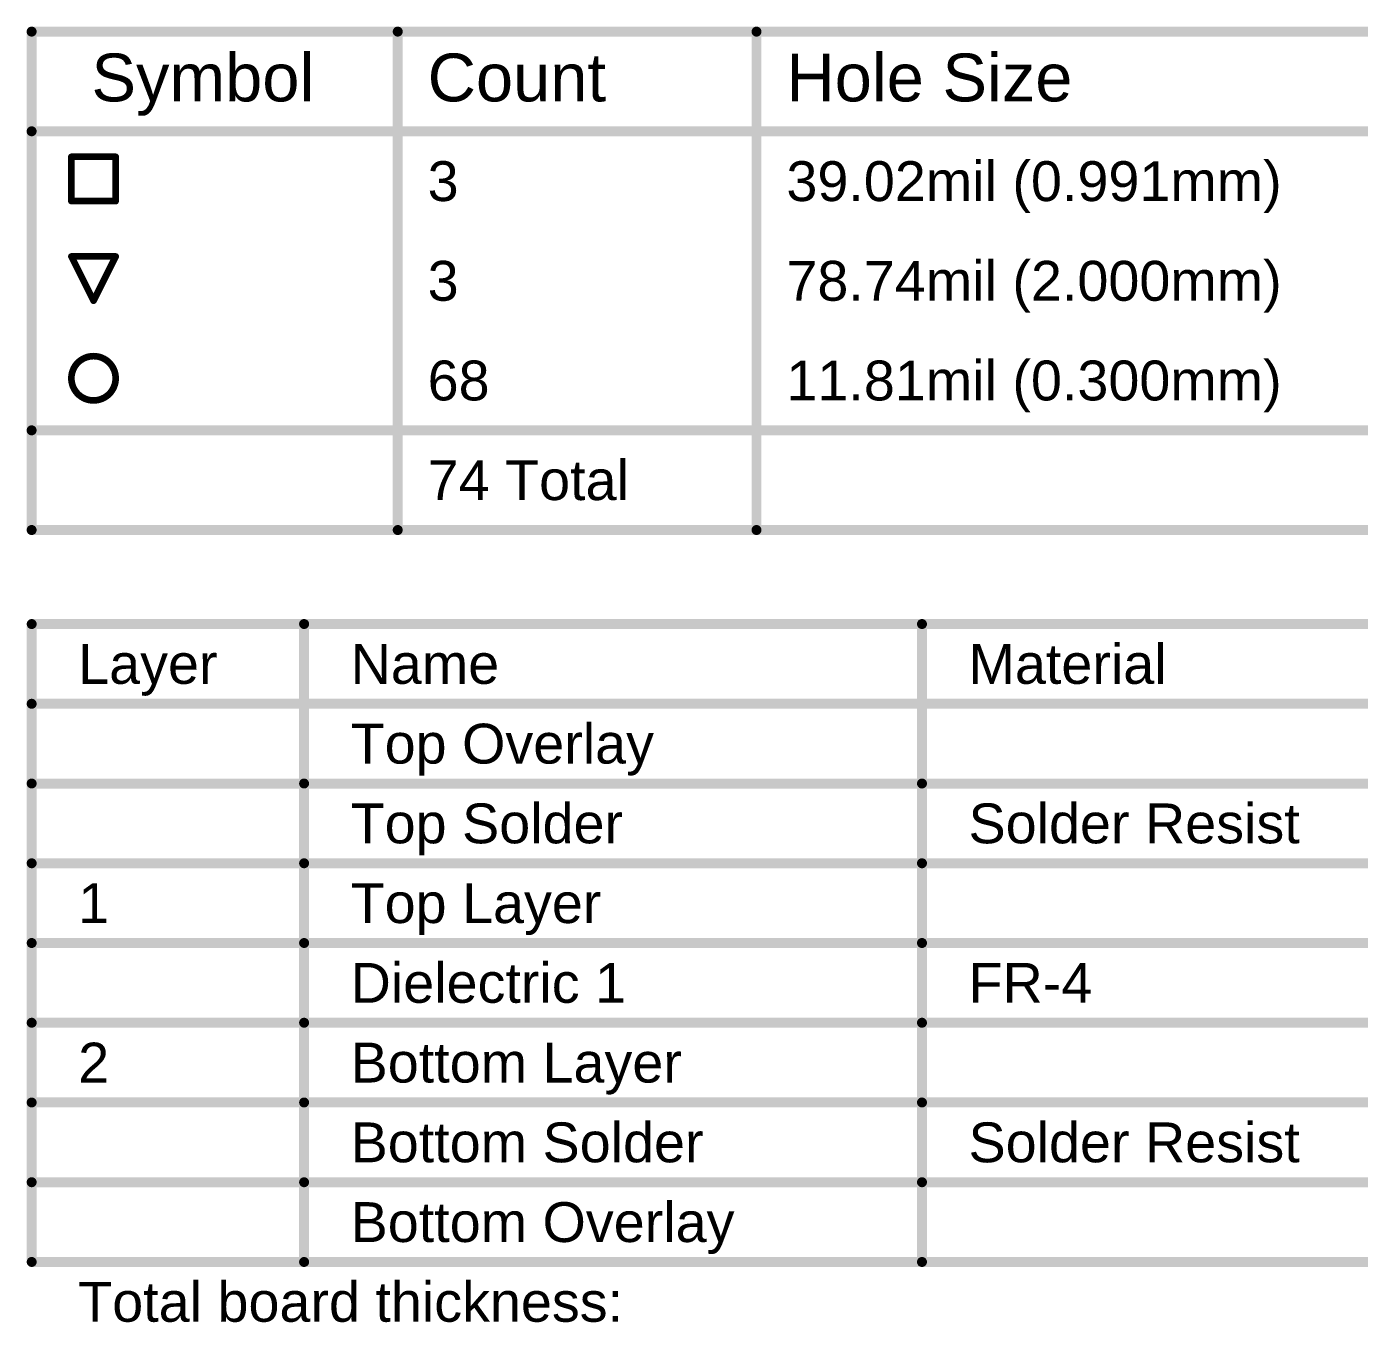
# Model space of a CAD drawing. Header units: inches. Extents: x -18 to 345, y -18 to 43.
# Drawn here: x 21.6 to 72.6, y -6.7 to 42.9 of the extents above; entities that cross this region are included whole.
import ezdxf

# ---------------------------------------------------------------- set-up
doc = ezdxf.new("R2010")
doc.units = ezdxf.units.IN
doc.layers.add('Drill Drawing', color=1, linetype='Continuous')
doc.layers.add('Mechanical 3', color=76, linetype='Continuous')
doc.styles.add('Arial', font='', dxfattribs={"height": 0.2})
doc.styles.get('Arial').set_extended_font_data('Arial')

msp = doc.modelspace()

# ---------------------------------------------------------------- linework, layer by layer
at = {"layer": 'Drill Drawing'}
for points in [[(21.831, 42.685, 0.381, 0.381, 0), (344.525, 42.685, 0.381, 0.381, 0)], [(21.831, 23.635, 0.381, 0.381, 0), (21.831, 42.685, 0.381, 0.381, 0)], [(35.824, 23.635, 0.381, 0.381, 0), (35.824, 42.685, 0.381, 0.381, 0)], [(49.536, 23.635, 0.381, 0.381, 0), (49.536, 42.685, 0.381, 0.381, 0)], [(21.831, 38.875, 0.381, 0.381, 0), (344.525, 38.875, 0.381, 0.381, 0)], [(23.35, 37.901, 0.254, 0.254, 0), (25.043, 37.901, 0.254, 0.254, 0)], [(23.35, 36.208, 0.254, 0.254, 0), (23.35, 37.901, 0.254, 0.254, 0)], [(25.043, 36.208, 0.254, 0.254, 0), (25.043, 37.901, 0.254, 0.254, 0)], [(23.35, 36.208, 0.254, 0.254, 0), (25.043, 36.208, 0.254, 0.254, 0)], [(23.35, 34.091, 0.254, 0.254, 0), (25.043, 34.091, 0.254, 0.254, 0)], [(23.35, 34.091, 0.254, 0.254, 0), (24.197, 32.398, 0.254, 0.254, 0)], [(24.197, 32.398, 0.254, 0.254, 0), (25.043, 34.091, 0.254, 0.254, 0)], [(21.831, 27.445, 0.381, 0.381, 0), (344.525, 27.445, 0.381, 0.381, 0)], [(21.831, 23.635, 0.381, 0.381, 0), (344.525, 23.635, 0.381, 0.381, 0)]]:
    msp.add_lwpolyline(points, format="xyseb", dxfattribs=at)
for points in [[(21.736, 42.685, 0.191, 0.191, 1), (21.927, 42.685, 0.191, 0.191, 1)], [(21.736, 42.685, 0.191, 0.191, 1), (21.927, 42.685, 0.191, 0.191, 1)], [(35.728, 42.685, 0.191, 0.191, 1), (35.919, 42.685, 0.191, 0.191, 1)], [(49.441, 42.685, 0.191, 0.191, 1), (49.631, 42.685, 0.191, 0.191, 1)], [(21.736, 38.875, 0.191, 0.191, 1), (21.927, 38.875, 0.191, 0.191, 1)], [(23.287, 37.901, 0.127, 0.127, 1), (23.414, 37.901, 0.127, 0.127, 1)], [(23.287, 37.901, 0.127, 0.127, 1), (23.414, 37.901, 0.127, 0.127, 1)], [(24.98, 37.901, 0.127, 0.127, 1), (25.107, 37.901, 0.127, 0.127, 1)], [(24.98, 37.901, 0.127, 0.127, 1), (25.107, 37.901, 0.127, 0.127, 1)], [(23.287, 36.208, 0.127, 0.127, 1), (23.414, 36.208, 0.127, 0.127, 1)], [(23.287, 36.208, 0.127, 0.127, 1), (23.414, 36.208, 0.127, 0.127, 1)], [(24.98, 36.208, 0.127, 0.127, 1), (25.107, 36.208, 0.127, 0.127, 1)], [(24.98, 36.208, 0.127, 0.127, 1), (25.107, 36.208, 0.127, 0.127, 1)], [(23.287, 34.091, 0.127, 0.127, 1), (23.414, 34.091, 0.127, 0.127, 1)], [(23.287, 34.091, 0.127, 0.127, 1), (23.414, 34.091, 0.127, 0.127, 1)], [(24.98, 34.091, 0.127, 0.127, 1), (25.107, 34.091, 0.127, 0.127, 1)], [(24.98, 34.091, 0.127, 0.127, 1), (25.107, 34.091, 0.127, 0.127, 1)], [(24.133, 32.398, 0.127, 0.127, 1), (24.26, 32.398, 0.127, 0.127, 1)], [(24.133, 32.398, 0.127, 0.127, 1), (24.26, 32.398, 0.127, 0.127, 1)], [(25.043, 29.434, 0.254, 0.254, 1), (23.35, 29.434, 0.254, 0.254, 1)], [(23.287, 29.434, 0.127, 0.127, 1), (23.414, 29.434, 0.127, 0.127, 1)], [(24.98, 29.434, 0.127, 0.127, 1), (25.107, 29.434, 0.127, 0.127, 1)], [(21.736, 27.445, 0.191, 0.191, 1), (21.927, 27.445, 0.191, 0.191, 1)], [(21.736, 23.635, 0.191, 0.191, 1), (21.927, 23.635, 0.191, 0.191, 1)], [(21.736, 23.635, 0.191, 0.191, 1), (21.927, 23.635, 0.191, 0.191, 1)], [(35.728, 23.635, 0.191, 0.191, 1), (35.919, 23.635, 0.191, 0.191, 1)], [(49.441, 23.635, 0.191, 0.191, 1), (49.631, 23.635, 0.191, 0.191, 1)]]:
    msp.add_lwpolyline(points, format="xyseb", close=True, dxfattribs=at)
at = {"layer": 'Mechanical 3'}
for points in [[(21.833, 20.041, 0.381, 0.381, 0), (137.119, 20.041, 0.381, 0.381, 0)], [(21.833, -4.343, 0.381, 0.381, 0), (21.833, 20.041, 0.381, 0.381, 0)], [(32.245, -4.343, 0.381, 0.381, 0), (32.245, 20.041, 0.381, 0.381, 0)], [(55.861, -4.343, 0.381, 0.381, 0), (55.861, 20.041, 0.381, 0.381, 0)], [(21.833, 16.993, 0.381, 0.381, 0), (137.119, 16.993, 0.381, 0.381, 0)], [(21.833, 13.945, 0.381, 0.381, 0), (32.245, 13.945, 0.381, 0.381, 0)], [(32.245, 13.945, 0.381, 0.381, 0), (55.861, 13.945, 0.381, 0.381, 0)], [(55.861, 13.945, 0.381, 0.381, 0), (77.699, 13.945, 0.381, 0.381, 0)], [(21.833, 10.897, 0.381, 0.381, 0), (32.245, 10.897, 0.381, 0.381, 0)], [(32.245, 10.897, 0.381, 0.381, 0), (55.861, 10.897, 0.381, 0.381, 0)], [(55.861, 10.897, 0.381, 0.381, 0), (77.699, 10.897, 0.381, 0.381, 0)], [(21.833, 7.849, 0.381, 0.381, 0), (32.245, 7.849, 0.381, 0.381, 0)], [(32.245, 7.849, 0.381, 0.381, 0), (55.861, 7.849, 0.381, 0.381, 0)], [(55.861, 7.849, 0.381, 0.381, 0), (77.699, 7.849, 0.381, 0.381, 0)], [(21.833, 4.801, 0.381, 0.381, 0), (32.245, 4.801, 0.381, 0.381, 0)], [(32.245, 4.801, 0.381, 0.381, 0), (55.861, 4.801, 0.381, 0.381, 0)], [(55.861, 4.801, 0.381, 0.381, 0), (77.699, 4.801, 0.381, 0.381, 0)], [(21.833, 1.753, 0.381, 0.381, 0), (32.245, 1.753, 0.381, 0.381, 0)], [(32.245, 1.753, 0.381, 0.381, 0), (55.861, 1.753, 0.381, 0.381, 0)], [(55.861, 1.753, 0.381, 0.381, 0), (77.699, 1.753, 0.381, 0.381, 0)], [(21.833, -1.295, 0.381, 0.381, 0), (32.245, -1.295, 0.381, 0.381, 0)], [(32.245, -1.295, 0.381, 0.381, 0), (55.861, -1.295, 0.381, 0.381, 0)], [(55.861, -1.295, 0.381, 0.381, 0), (77.699, -1.295, 0.381, 0.381, 0)], [(21.833, -4.343, 0.381, 0.381, 0), (32.245, -4.343, 0.381, 0.381, 0)], [(32.245, -4.343, 0.381, 0.381, 0), (55.861, -4.343, 0.381, 0.381, 0)], [(55.861, -4.343, 0.381, 0.381, 0), (77.699, -4.343, 0.381, 0.381, 0)]]:
    msp.add_lwpolyline(points, format="xyseb", dxfattribs=at)
for points in [[(21.738, 20.041, 0.191, 0.191, 1), (21.928, 20.041, 0.191, 0.191, 1)], [(21.738, 20.041, 0.191, 0.191, 1), (21.928, 20.041, 0.191, 0.191, 1)], [(32.15, 20.041, 0.191, 0.191, 1), (32.34, 20.041, 0.191, 0.191, 1)], [(55.765, 20.041, 0.191, 0.191, 1), (55.956, 20.041, 0.191, 0.191, 1)], [(21.738, 16.993, 0.191, 0.191, 1), (21.928, 16.993, 0.191, 0.191, 1)], [(21.738, 13.945, 0.191, 0.191, 1), (21.928, 13.945, 0.191, 0.191, 1)], [(32.15, 13.945, 0.191, 0.191, 1), (32.34, 13.945, 0.191, 0.191, 1)], [(32.15, 13.945, 0.191, 0.191, 1), (32.34, 13.945, 0.191, 0.191, 1)], [(55.765, 13.945, 0.191, 0.191, 1), (55.956, 13.945, 0.191, 0.191, 1)], [(55.765, 13.945, 0.191, 0.191, 1), (55.956, 13.945, 0.191, 0.191, 1)], [(21.738, 10.897, 0.191, 0.191, 1), (21.928, 10.897, 0.191, 0.191, 1)], [(32.15, 10.897, 0.191, 0.191, 1), (32.34, 10.897, 0.191, 0.191, 1)], [(32.15, 10.897, 0.191, 0.191, 1), (32.34, 10.897, 0.191, 0.191, 1)], [(55.765, 10.897, 0.191, 0.191, 1), (55.956, 10.897, 0.191, 0.191, 1)], [(55.765, 10.897, 0.191, 0.191, 1), (55.956, 10.897, 0.191, 0.191, 1)], [(21.738, 7.849, 0.191, 0.191, 1), (21.928, 7.849, 0.191, 0.191, 1)], [(32.15, 7.849, 0.191, 0.191, 1), (32.34, 7.849, 0.191, 0.191, 1)], [(32.15, 7.849, 0.191, 0.191, 1), (32.34, 7.849, 0.191, 0.191, 1)], [(55.765, 7.849, 0.191, 0.191, 1), (55.956, 7.849, 0.191, 0.191, 1)], [(55.765, 7.849, 0.191, 0.191, 1), (55.956, 7.849, 0.191, 0.191, 1)], [(21.738, 4.801, 0.191, 0.191, 1), (21.928, 4.801, 0.191, 0.191, 1)], [(32.15, 4.801, 0.191, 0.191, 1), (32.34, 4.801, 0.191, 0.191, 1)], [(32.15, 4.801, 0.191, 0.191, 1), (32.34, 4.801, 0.191, 0.191, 1)], [(55.765, 4.801, 0.191, 0.191, 1), (55.956, 4.801, 0.191, 0.191, 1)], [(55.765, 4.801, 0.191, 0.191, 1), (55.956, 4.801, 0.191, 0.191, 1)], [(21.738, 1.753, 0.191, 0.191, 1), (21.928, 1.753, 0.191, 0.191, 1)], [(32.15, 1.753, 0.191, 0.191, 1), (32.34, 1.753, 0.191, 0.191, 1)], [(32.15, 1.753, 0.191, 0.191, 1), (32.34, 1.753, 0.191, 0.191, 1)], [(55.765, 1.753, 0.191, 0.191, 1), (55.956, 1.753, 0.191, 0.191, 1)], [(55.765, 1.753, 0.191, 0.191, 1), (55.956, 1.753, 0.191, 0.191, 1)], [(21.738, -1.295, 0.191, 0.191, 1), (21.928, -1.295, 0.191, 0.191, 1)], [(32.15, -1.295, 0.191, 0.191, 1), (32.34, -1.295, 0.191, 0.191, 1)], [(32.15, -1.295, 0.191, 0.191, 1), (32.34, -1.295, 0.191, 0.191, 1)], [(55.765, -1.295, 0.191, 0.191, 1), (55.956, -1.295, 0.191, 0.191, 1)], [(55.765, -1.295, 0.191, 0.191, 1), (55.956, -1.295, 0.191, 0.191, 1)], [(21.738, -4.343, 0.191, 0.191, 1), (21.928, -4.343, 0.191, 0.191, 1)], [(21.738, -4.343, 0.191, 0.191, 1), (21.928, -4.343, 0.191, 0.191, 1)], [(32.15, -4.343, 0.191, 0.191, 1), (32.34, -4.343, 0.191, 0.191, 1)], [(32.15, -4.343, 0.191, 0.191, 1), (32.34, -4.343, 0.191, 0.191, 1)], [(32.15, -4.343, 0.191, 0.191, 1), (32.34, -4.343, 0.191, 0.191, 1)], [(55.765, -4.343, 0.191, 0.191, 1), (55.956, -4.343, 0.191, 0.191, 1)], [(55.765, -4.343, 0.191, 0.191, 1), (55.956, -4.343, 0.191, 0.191, 1)], [(55.765, -4.343, 0.191, 0.191, 1), (55.956, -4.343, 0.191, 0.191, 1)]]:
    msp.add_lwpolyline(points, format="xyseb", close=True, dxfattribs=at)

# ---------------------------------------------------------------- texts
at = {"layer": 'Drill Drawing', "style": 'Arial'}
for s, height, p in [('Symbol', 1.8288, (24.117, 40.018)), ('Count', 1.8288, (36.967, 40.018)), ('Hole Size', 1.8288, (50.679, 40.018)), ('3', 1.524, (36.967, 36.208)), ('39.02mil (0.991mm)', 1.524, (50.679, 36.208)), ('3', 1.524, (36.967, 32.398)), ('78.74mil (2.000mm)', 1.524, (50.679, 32.398)), ('68', 1.524, (36.967, 28.588)), ('11.81mil (0.300mm)', 1.524, (50.679, 28.588)), ('74 Total', 1.524, (36.967, 24.778))]:
    msp.add_text(s, height=height, dxfattribs=at).set_placement(p)
at = {"layer": 'Mechanical 3', "style": 'Arial'}
for s, p in [('Material', (57.639, 17.755)), ('Layer', (23.611, 17.755)), ('Name', (34.023, 17.755)), ('Top Overlay', (34.023, 14.707)), ('Top Solder', (34.023, 11.659)), ('Solder Resist', (57.639, 11.659)), ('1', (23.611, 8.611)), ('Top Layer', (34.023, 8.611)), ('Dielectric 1', (34.023, 5.563)), ('FR-4', (57.639, 5.563)), ('2', (23.611, 2.515)), ('Bottom Layer', (34.023, 2.515)), ('Bottom Solder', (34.023, -0.533)), ('Solder Resist', (57.639, -0.533)), ('Bottom Overlay', (34.023, -3.581)), ('Total board thickness:', (23.611, -6.629))]:
    msp.add_text(s, height=1.524, dxfattribs=at).set_placement(p)

doc.saveas('drawing.dxf')
